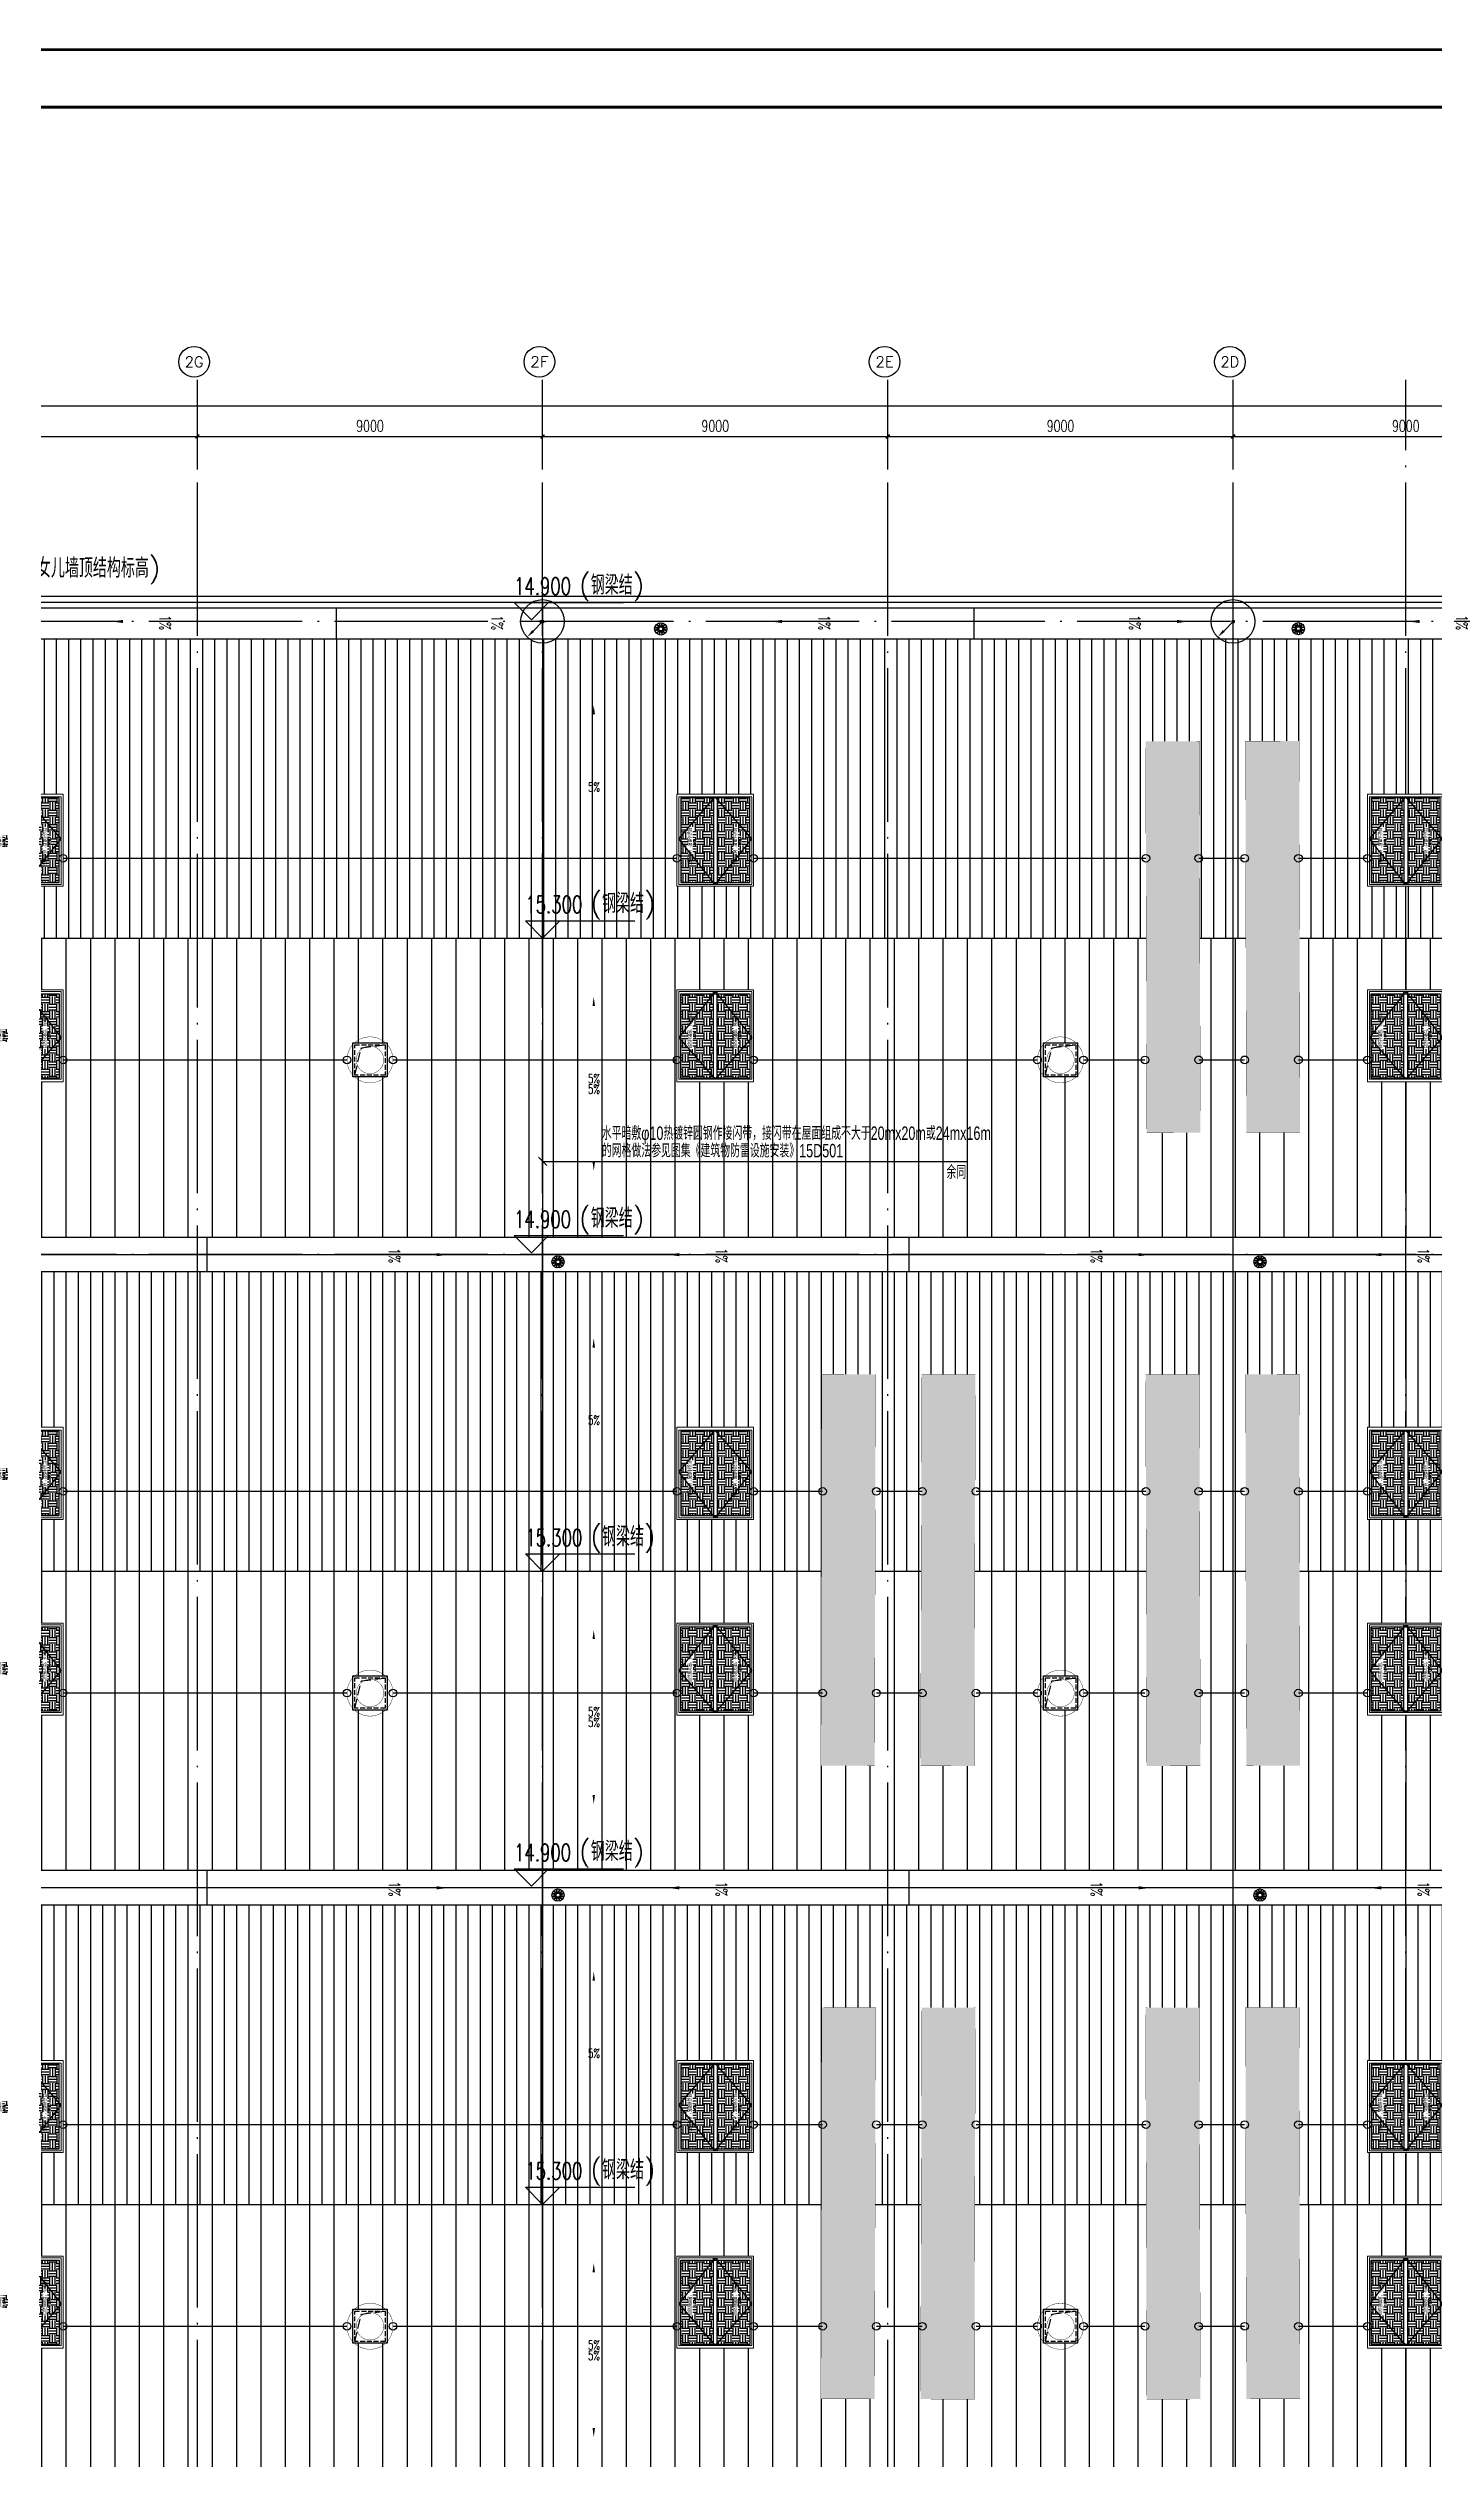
# Model space of a CAD drawing. Extents: x -1396510 to 1250330, y -1892470 to 1623980.
# Drawn here: x -186742 to -150598, y -894254 to -831412 of the extents above; entities that cross this region are included whole.
import ezdxf
from ezdxf.enums import TextEntityAlignment as Align

# ---------------------------------------------------------------- set-up
doc = ezdxf.new("R2010")
doc.units = 0
doc.header["$LTSCALE"] = 1000
doc.header["$MEASUREMENT"] = 0
for name, pattern in [('CENTER2', [1.125, 0.75, -0.125, 0.125, -0.125]), ('DASH', [0.35, 0.25, -0.1]), ('DOTE', [2.42, 2, -0.2, 0.02, -0.2]), ('HIDDEN', [9.525, 6.35, -3.175])]:
    doc.linetypes.add(name, pattern=pattern)
doc.layers.get('Defpoints').update_dxf_attribs({"color": 210})
for name, color, linetype in [('0-cxFrame', 155, 'Continuous'), ('99平面图例外参$0$A-HATCH-2', 251, 'Continuous'), ('A-AXIS-D', 1, 'Continuous'), ('A-AXIS-DOTE', 14, 'DOTE'), ('A-AXIS-SYMB', 3, 'Continuous'), ('A-DRAIN', 142, 'Continuous'), ('A-HATCH-2', 251, 'Continuous'), ('A-LIN-V', 9, 'Continuous'), ('A-SFCE', 30, 'Continuous'), ('A-WINDOW', 140, 'Continuous'), ('AS-COLN', 6, 'Continuous'), ('AS-结构边线层', 200, 'Continuous'), ('DIM-接地', 3, 'Continuous'), ('E-电气标注', 84, 'Continuous'), ('LWIRE', 4, 'Continuous'), ('SPACE', 7, 'Continuous'), ('SPACE_HATCH', 8, 'Continuous'), ('WIRE-接地', 4, 'Continuous'), ('WIRE-照明', 1, 'Continuous'), ('WIRE-避雷', 4, 'Continuous'), ('参考线', 8, 'Continuous'), ('外框', 1, 'HIDDEN'), ('暖通', 7, 'Continuous'), ('虹吸雨水斗', 6, 'Continuous')]:
    doc.layers.add(name, color=color, linetype=linetype)
doc.layers.add('0-cxText', color=131, linetype='Continuous', lineweight=25)
doc.layers.add('成型线', color=3, linetype='Continuous', lineweight=18)
doc.layers.add('A-云线2', color=3, linetype='Continuous', plot=False)
doc.layers.add('A-加建区域', color=47, linetype='Continuous', plot=False)
doc.styles.add('_TCH_AXIS', font='COMPLEX', dxfattribs={"bigfont": 'GBCBIG'})
doc.styles.add('_TCH_DIM', font='SIMPLEX', dxfattribs={"bigfont": 'GBCBIG'})
doc.styles.add('_TCH_DIM_T3', font='SIMPLEX', dxfattribs={"width": 0.705882, "bigfont": 'GBCBIG'})
doc.styles.add('_TCH_SPACE', font='SIMPLEX', dxfattribs={"height": 5, "bigfont": 'GBCBIG'})
doc.styles.add('cx_tuming', font='simhei.ttf')
doc.styles.add('cx_tuqian1', font='')
doc.styles.add('HZTXT5', font='aa.shx', dxfattribs={"width": 0.7, "bigfont": 'hztxt.shx'})
doc.styles.get("Standard").update_dxf_attribs({"font": 'gbenor.shx', "bigfont": 'gbcbig.shx'})
doc.styles.add('黑体', font='simhei.ttf', dxfattribs={"height": 12})
doc.styles.get('cx_tuqian1').set_extended_font_data('SimSun')
doc.dimstyles.new('_TCH_ARCH&&100', dxfattribs={"dimtxt": 297.5, "dimasz": 100, "dimexe": 100, "dimexo": 100, "dimgap": 126.25, "dimtad": 1, "dimdec": 0, "dimzin": 0, "dimdsep": 46, "dimtxsty": '_TCH_DIM_T3', "dimblk": 'ARCHTICK', "dimcen": 0.09, "dimclrt": 7, "dimazin": 2, "dimtfac": 1, "dimtdec": 0, "dimtix": 1, "dimtmove": 2, "dimatfit": 3, "dimfxl": 0, "dimtolj": 1, "dimtzin": 0, "dimarcsym": 0})
pattern_1 = [(90, (-214845.8, -722570), (-317.5, 0), [])]
pattern_2 = [(90, (-214845.8, -722570), (-635, 0), [])]
pattern_3 = [(0, (0, 0), (187.5, 187.5), [187.5, -187.5]), (0, (0, 70.31), (187.5, 187.5), [187.5, -187.5]), (0, (0, 140.62), (187.5, 187.5), [187.5, -187.5]), (90, (23.44, 164.06), (-187.5, 187.5), [187.5, -187.5]), (90, (93.75, 164.06), (-187.5, 187.5), [187.5, -187.5]), (90, (164.06, 164.06), (-187.5, 187.5), [187.5, -187.5])]

# ---------------------------------------------------------------- blocks, each defined once
blk = doc.blocks.new('423213')
at = {"layer": 'A-AXIS-SYMB', "color": 8}
for p, q in [((327494, 689616), (327044, 690066)), ((327044, 690066), (329894, 690066)), ((327494, 689616), (327944, 690066))]:
    blk.add_line(p, q, dxfattribs=at)
at = {"layer": 'A-AXIS-SYMB', "color": 7, "style": '_TCH_DIM', "width": 0.705882}
blk.add_text('14.900', height=446.2, dxfattribs=at).set_placement((327043, 690266))
at = {"layer": 'A-AXIS-SYMB', "color": 7, "style": '_TCH_DIM'}
blk.add_text('(钢梁结)', height=506.4, dxfattribs=at).set_placement((328738, 690266))
blk = doc.blocks.new('w4243')
at = {"layer": 'A-AXIS-SYMB', "color": 8}
for p, q in [((327787, 697820), (327337, 698270)), ((327337, 698270), (330187, 698270)), ((327787, 697820), (328237, 698270))]:
    blk.add_line(p, q, dxfattribs=at)
at = {"layer": 'A-AXIS-SYMB', "color": 7, "style": '_TCH_DIM', "width": 0.705882}
blk.add_text('15.300', height=446.2, dxfattribs=at).set_placement((327337, 698470))
at = {"layer": 'A-AXIS-SYMB', "color": 7, "style": '_TCH_DIM'}
blk.add_text('(钢梁结)', height=506.4, dxfattribs=at).set_placement((329032, 698470))
blk = doc.blocks.new('“奔腾”虹吸雨水斗')
at = {"layer": '虹吸雨水斗', "color": 8, "lineweight": 25}
for p, q in [((946944, 86685), (947028, 86658)), ((947028, 86641), (946944, 86614)), ((947032, 86673), (946946, 86692)), ((946946, 86607), (947032, 86625)), ((946982, 86753), (947040, 86688)), ((947040, 86611), (946982, 86546)), ((947052, 86699), (946987, 86758)), ((946987, 86541), (947052, 86600)), ((947048, 86793), (947066, 86707)), ((947066, 86592), (947048, 86506)), ((947082, 86711), (947055, 86795)), ((947055, 86504), (947082, 86587)), ((947125, 86795), (947098, 86711)), ((947098, 86587), (947125, 86504)), ((947114, 86707), (947132, 86793)), ((947132, 86506), (947114, 86592)), ((947194, 86758), (947128, 86699)), ((947128, 86600), (947194, 86541)), ((947140, 86688), (947199, 86753)), ((947199, 86546), (947140, 86611)), ((947234, 86692), (947148, 86673)), ((947148, 86625), (947234, 86607)), ((947152, 86658), (947236, 86685)), ((947236, 86614), (947152, 86641))]:
    blk.add_line(p, q, dxfattribs=at)
for radius in [150, 47.6]:
    blk.add_circle((947090, 86649), radius, dxfattribs=at)
for centre, start, end in [((947025, 86649), 291.63817, 68.36747), ((947034, 86682), 261.63817, 38.36747), ((947034, 86617), 321.63817, 98.36747), ((947057, 86706), 231.63817, 8.36747), ((947057, 86593), 351.63817, 128.36747), ((947090, 86715), 201.63817, 338.36747), ((947090, 86584), 21.63817, 158.36747), ((947123, 86706), 171.63817, 308.36747), ((947123, 86593), 51.63817, 188.36747), ((947147, 86682), 141.63817, 278.36747), ((947147, 86617), 81.63817, 218.36747), ((947155, 86649), 111.63817, 248.36747)]:
    blk.add_arc(centre, 8.82, start, end, dxfattribs=at)
blk = doc.blocks.new('w4234233')
at = {"layer": 'A-AXIS-SYMB', "color": 8}
for points in [[(355546, 826830, 0, 0, 0), (355546, 825680, 0, 80, 0), (355546, 825980, 0, 0, 0)], [(355546, 818810, 0, 0, 0), (355546, 819960, 0, 80, 0), (355546, 819660, 0, 0, 0)]]:
    blk.add_lwpolyline(points, format="xyseb", dxfattribs=at)
at = {"layer": 'A-AXIS-SYMB', "color": 7, "style": '_TCH_DIM', "width": 0.705882}
for p in [(355376, 826935), (355376, 818407)]:
    blk.add_text('1%%%', height=297.5, dxfattribs=at).set_placement(p)
blk = doc.blocks.new('w42343eeee')
blk.add_wipeout([(367285, 568212), (365883, 568215), (365906, 578415), (367306, 578412)]).dxf.layer = '参考线'
at = {"layer": '99平面图例外参$0$A-HATCH-2'}
h = blk.add_hatch(dxfattribs=at)
h.set_pattern_fill('ANSI33', color=256, scale=75)
h.set_pattern_definition([(45, (1135667.22, 924695.12), (-168.3798, 168.3798), []), (45, (1135835.6, 924695.12), (-168.3798, 168.3798), [119.0625, -59.53125])])
h.paths.add_polyline_path([(366843, 550430), (365843, 550432)])
h.paths.add_polyline_path([(365906, 578415), (367306, 578412), (367283, 568212), (365883, 568215)])
at = {"layer": 'E-电气标注', "color": 1, "const_width": 5}
blk.add_lwpolyline([(365906, 578415), (365883, 568215), (367283, 568212), (367306, 578412)], close=True, dxfattribs=at)
blk = doc.blocks.new('44')
blk.add_wipeout([(277496, 745320), (279896, 745320), (279896, 747320), (277496, 747320)]).dxf.layer = '参考线'
at = {"layer": 'SPACE_HATCH'}
h = blk.add_hatch(dxfattribs=at)
h.set_pattern_fill('土壤', color=8, scale=50, style=0)
h.set_pattern_definition(pattern_3)
h.paths.add_polyline_path([(277596, 746370), (279796, 746370), (279796, 747220), (277596, 747220)])
h.paths.add_polyline_path([(278352, 746904), (279057, 746904), (279057, 747034), (278352, 747034)])
h.paths.add_polyline_path([(278591, 746811), (278817, 746811), (278817, 746895), (278591, 746895)])
h = blk.add_hatch(dxfattribs=at)
h.set_pattern_fill('土壤', color=8, scale=50, style=0)
h.set_pattern_definition(pattern_3)
h.paths.add_polyline_path([(277596, 746270), (279796, 746270), (279796, 745420), (277596, 745420)])
h.paths.add_polyline_path([(278352, 745724), (279057, 745724), (279057, 745854), (278352, 745854)])
h.paths.add_polyline_path([(278591, 745631), (278817, 745631), (278817, 745715), (278591, 745715)])
at = {"color": 2}
for p, q in [((277566, 746370), (279851, 746370)), ((277566, 746270), (279851, 746270))]:
    blk.add_line(p, q, dxfattribs=at)
at = {"layer": 'A-SFCE'}
blk.add_lwpolyline([(277596, 747220), (279796, 747220), (279796, 745420), (277596, 745420)], close=True, dxfattribs=at)
at = {"layer": '外框', "color": 8}
for points in [[(279851, 746320), (278658, 747270), (277566, 746320)], [(279851, 746320), (278658, 745370), (277566, 746320)]]:
    blk.add_lwpolyline(points, dxfattribs=at)
at = {"layer": '成型线'}
blk.add_line((279896, 745320), (279896, 747320), dxfattribs=at)
blk.add_lwpolyline([(279896, 745320), (277496, 745320), (277496, 747320), (279896, 747320)], dxfattribs=at)
blk.add_lwpolyline([(279851, 745370), (279851, 747270), (277566, 747270), (277566, 745370)], close=True, dxfattribs=at)
at = {"layer": 'SPACE', "color": 8, "style": '_TCH_SPACE'}
for p in [(278365, 746930), (278365, 745750)]:
    blk.add_text('自然排烟窗，有效面积', height=96.5, dxfattribs=at).set_placement(p)
at = {"layer": 'SPACE', "color": 8, "style": '_TCH_SPACE', "width": 0.705882}
for s, height, p in [('1.87m', 59.5, (278600, 746828)), ('2', 29.8, (278792, 746863)), ('1.87m', 59.5, (278600, 745648)), ('2', 29.8, (278792, 745683))]:
    blk.add_text(s, height=height, dxfattribs=at).set_placement(p)
blk = doc.blocks.new('eeee')
at = {"layer": 'A-LIN-V'}
blk.add_blockref('44', (16550, 81000), dxfattribs=at)
at = {"layer": 'A-LIN-V', "xscale": -0.9999999999999998}
blk.add_blockref('44', (579042, 81000), dxfattribs=at)
blk = doc.blocks.new('fengji')
blk.add_wipeout([(-445, 445), (445, 445), (445, -445), (-445, -445)]).dxf.layer = '参考线'
at = {"layer": 'A-HATCH-2', "color": 8, "const_width": 10}
for points in [[(0, -600, -1), (0, 600, -1)], [(0, -600, 1), (0, 600, 1)]]:
    blk.add_lwpolyline(points, format="xyb", dxfattribs=at)
at = {"layer": 'A-HATCH-2', "color": 8, "linetype": 'DASH', "const_width": 10}
for points in [[(0, -358, -1), (0, 358, -1)], [(0, -358, 1), (0, 358, 1)]]:
    blk.add_lwpolyline(points, format="xyb", dxfattribs=at)
at = {"layer": 'AS-COLN', "ltscale": 0.5}
blk.add_lwpolyline([(-445, 445), (445, 445), (445, -445), (-445, -445)], close=True, dxfattribs=at)
at = {"layer": 'AS-COLN', "linetype": 'DASH', "ltscale": 0.5}
blk.add_lwpolyline([(-395, 395), (395, 395), (395, -395), (-395, -395)], close=True, dxfattribs=at)
at = {"layer": 'AS-结构边线层', "color": 8, "linetype": 'DASH'}
blk.add_lwpolyline([(395, 395), (225, -315), (-395, -395)], dxfattribs=at)
blk = doc.blocks.new('_ArchTick')
at = {"color": 0, "linetype": 'ByBlock', "const_width": 0.4}
blk.add_lwpolyline([(-0.5, -0.5), (0.5, 0.5)], dxfattribs=at)
blk = doc.blocks.new('*D5890')
at = {"layer": 'A-AXIS-D', "color": 0, "lineweight": -2, "transparency": 16777216}
for p, q in [((93300, 3960), (93300, 4920)), ((93300, 4820), (102300, 4820)), ((102300, 3960), (102300, 4920))]:
    blk.add_line(p, q, dxfattribs=at)
at = {"layer": 'Defpoints', "color": 0, "transparency": 16777216}
for p in [(102300, 4820), (93300, 3860), (102300, 3860)]:
    blk.add_point(p, dxfattribs=at)
at = {"layer": 'A-AXIS-D', "color": 0, "lineweight": -2, "transparency": 16777216, "xscale": 100, "yscale": 100, "zscale": 100, "rotation": 180}
blk.add_blockref('_ArchTick', (93300, 4820), dxfattribs=at)
at = {"layer": 'A-AXIS-D', "color": 0, "lineweight": -2, "transparency": 16777216, "xscale": 100, "yscale": 100, "zscale": 100}
blk.add_blockref('_ArchTick', (102300, 4820), dxfattribs=at)
at = {"layer": 'A-AXIS-D', "color": 7, "transparency": 16777216, "insert": (97800, 5095), "char_height": 297.5, "attachment_point": 5, "style": '_TCH_DIM_T3'}
blk.add_mtext('\\A1;9000', dxfattribs=at)
blk = doc.blocks.new('*D5891')
at = {"layer": 'A-AXIS-D', "color": 0, "lineweight": -2, "transparency": 16777216}
for p, q in [((102300, 3960), (102300, 4920)), ((102300, 4820), (111300, 4820)), ((111300, 3960), (111300, 4920))]:
    blk.add_line(p, q, dxfattribs=at)
at = {"layer": 'Defpoints', "color": 0, "transparency": 16777216}
for p in [(111300, 4820), (102300, 3860), (111300, 3860)]:
    blk.add_point(p, dxfattribs=at)
at = {"layer": 'A-AXIS-D', "color": 0, "lineweight": -2, "transparency": 16777216, "xscale": 100, "yscale": 100, "zscale": 100, "rotation": 180}
blk.add_blockref('_ArchTick', (102300, 4820), dxfattribs=at)
at = {"layer": 'A-AXIS-D', "color": 0, "lineweight": -2, "transparency": 16777216, "xscale": 100, "yscale": 100, "zscale": 100}
blk.add_blockref('_ArchTick', (111300, 4820), dxfattribs=at)
at = {"layer": 'A-AXIS-D', "color": 7, "transparency": 16777216, "insert": (106800, 5095), "char_height": 297.5, "attachment_point": 5, "style": '_TCH_DIM_T3'}
blk.add_mtext('\\A1;9000', dxfattribs=at)
blk = doc.blocks.new('*D5892')
at = {"layer": 'A-AXIS-D', "color": 0, "lineweight": -2, "transparency": 16777216}
for p, q in [((111300, 3960), (111300, 4920)), ((111300, 4820), (120300, 4820)), ((120300, 3960), (120300, 4920))]:
    blk.add_line(p, q, dxfattribs=at)
at = {"layer": 'Defpoints', "color": 0, "transparency": 16777216}
for p in [(120300, 4820), (111300, 3860), (120300, 3860)]:
    blk.add_point(p, dxfattribs=at)
at = {"layer": 'A-AXIS-D', "color": 0, "lineweight": -2, "transparency": 16777216, "xscale": 100, "yscale": 100, "zscale": 100, "rotation": 180}
blk.add_blockref('_ArchTick', (111300, 4820), dxfattribs=at)
at = {"layer": 'A-AXIS-D', "color": 0, "lineweight": -2, "transparency": 16777216, "xscale": 100, "yscale": 100, "zscale": 100}
blk.add_blockref('_ArchTick', (120300, 4820), dxfattribs=at)
at = {"layer": 'A-AXIS-D', "color": 7, "transparency": 16777216, "insert": (115800, 5095), "char_height": 297.5, "attachment_point": 5, "style": '_TCH_DIM_T3'}
blk.add_mtext('\\A1;9000', dxfattribs=at)
blk = doc.blocks.new('*D5893')
at = {"layer": 'A-AXIS-D', "color": 0, "lineweight": -2, "transparency": 16777216}
for p, q in [((120300, 3960), (120300, 4920)), ((120300, 4820), (129300, 4820)), ((129300, 3960), (129300, 4920))]:
    blk.add_line(p, q, dxfattribs=at)
at = {"layer": 'Defpoints', "color": 0, "transparency": 16777216}
for p in [(129300, 4820), (120300, 3860), (129300, 3860)]:
    blk.add_point(p, dxfattribs=at)
at = {"layer": 'A-AXIS-D', "color": 0, "lineweight": -2, "transparency": 16777216, "xscale": 100, "yscale": 100, "zscale": 100, "rotation": 180}
blk.add_blockref('_ArchTick', (120300, 4820), dxfattribs=at)
at = {"layer": 'A-AXIS-D', "color": 0, "lineweight": -2, "transparency": 16777216, "xscale": 100, "yscale": 100, "zscale": 100}
blk.add_blockref('_ArchTick', (129300, 4820), dxfattribs=at)
at = {"layer": 'A-AXIS-D', "color": 7, "transparency": 16777216, "insert": (124800, 5095), "char_height": 297.5, "attachment_point": 5, "style": '_TCH_DIM_T3'}
blk.add_mtext('\\A1;9000', dxfattribs=at)
blk = doc.blocks.new('*D5894')
at = {"layer": 'A-AXIS-D', "color": 0, "lineweight": -2, "transparency": 16777216}
for p, q in [((129300, 3960), (129300, 4920)), ((129300, 4820), (138300, 4820)), ((138300, 3960), (138300, 4920))]:
    blk.add_line(p, q, dxfattribs=at)
at = {"layer": 'Defpoints', "color": 0, "transparency": 16777216}
for p in [(138300, 4820), (129300, 3860), (138300, 3860)]:
    blk.add_point(p, dxfattribs=at)
at = {"layer": 'A-AXIS-D', "color": 0, "lineweight": -2, "transparency": 16777216, "xscale": 100, "yscale": 100, "zscale": 100, "rotation": 180}
blk.add_blockref('_ArchTick', (129300, 4820), dxfattribs=at)
at = {"layer": 'A-AXIS-D', "color": 0, "lineweight": -2, "transparency": 16777216, "xscale": 100, "yscale": 100, "zscale": 100}
blk.add_blockref('_ArchTick', (138300, 4820), dxfattribs=at)
at = {"layer": 'A-AXIS-D', "color": 7, "transparency": 16777216, "insert": (133800, 5095), "char_height": 297.5, "attachment_point": 5, "style": '_TCH_DIM_T3'}
blk.add_mtext('\\A1;9000', dxfattribs=at)
blk = doc.blocks.new('*D5898')
at = {"layer": 'A-AXIS-D', "color": 0, "lineweight": -2, "transparency": 16777216}
for p, q in [((-900, 4060), (-900, 5720)), ((157100, 4060), (157100, 5720)), ((-900, 5620), (157100, 5620))]:
    blk.add_line(p, q, dxfattribs=at)
at = {"layer": 'Defpoints', "color": 0, "transparency": 16777216}
for p in [(157100, 5620), (-900, 3960), (157100, 3960)]:
    blk.add_point(p, dxfattribs=at)
at = {"layer": 'A-AXIS-D', "color": 0, "lineweight": -2, "transparency": 16777216, "xscale": 100, "yscale": 100, "zscale": 100, "rotation": 180}
blk.add_blockref('_ArchTick', (-900, 5620), dxfattribs=at)
at = {"layer": 'A-AXIS-D', "color": 0, "lineweight": -2, "transparency": 16777216, "xscale": 100, "yscale": 100, "zscale": 100}
blk.add_blockref('_ArchTick', (157100, 5620), dxfattribs=at)
at = {"layer": 'A-AXIS-D', "color": 7, "transparency": 16777216, "insert": (78100, 5895), "char_height": 297.5, "attachment_point": 5, "style": '_TCH_DIM_T3'}
blk.add_mtext('\\A1;158000', dxfattribs=at)
blk = doc.blocks.new('$TelecSys$00000080')
for p, q in [((-0.7, -0.7), (0, 0)), ((0.1, 0.1), (0.1, 0.1)), ((-0.1, -0.1), (-0.1, -0.1))]:
    blk.add_line(p, q)
at = {"const_width": 0.142}
blk.add_lwpolyline([(0.07, 0, 1), (-0.07, 0, 1)], format="xyb", close=True, dxfattribs=at)
blk.add_solid([(-0.63, -0.77), (-0.77, -0.63), (-1.15, -1.15)])
at = {"width": 0.8, "flags": 9}
blk.add_attdef('A', (0, 0), '', height=0.00002, rotation=180, dxfattribs=at)
blk = doc.blocks.new('TK22.A0+1 L(Dragon)')
at = {"layer": '0-cxFrame', "color": 7, "const_width": 0.5}
blk.add_lwpolyline([(0, 0), (-1485, 0), (-1485, 841), (0, 841)], close=True, dxfattribs=at)
at = {"layer": '0-cxFrame', "const_width": 0.5}
blk.add_lwpolyline([(-80, 10), (-1465, 10), (-1465, 831), (-80, 831)], close=True, dxfattribs=at)
at = {"style": '黑体', "flags": 4}
blk.add_attdef('图幅', text='', height=3.3, dxfattribs=at).set_placement((-40, 3), align=Align.RIGHT)
at = {"layer": '0-cxText', "flags": 4}
for tag, height, style, p in [('建设单位', 3.5, 'cx_tuming', (-45, 240)), ('项目名称', 3.5, 'cx_tuming', (-45, 210)), ('子项名称', 3.5, 'cx_tuming', (-45, 180)), ('工程编号', 3.3, 'cx_tuqian1', (-35, 165)), ('图名1', 3.5, 'cx_tuming', (-45, 87)), ('图名2', 3.5, 'cx_tuming', (-45, 79)), ('图名3', 3.5, 'cx_tuming', (-45, 71)), ('出图日期', 3.3, 'cx_tuqian1', (-39, 60)), ('专业', 3.3, 'cx_tuqian1', (-55, 52)), ('版次', 3.3, 'cx_tuqian1', (-20, 44)), ('图号', 3.3, 'cx_tuqian1', (-55, 44))]:
    blk.add_attdef(tag, text='', height=height, dxfattribs=dict(at, style=style)).set_placement(p, align=Align.MIDDLE)
at = {"layer": 'Defpoints', "color": 6, "flags": 4}
for tag, height, style, p in [('tufu', 3.3, '黑体', (-12, 12)), ('dwfname', 4, 'cx_tuqian1', (-80, 3))]:
    blk.add_attdef(tag, text='', height=height, dxfattribs=dict(at, style=style)).set_placement(p, align=Align.RIGHT)
blk = doc.blocks.new('$TelecSys$00000010')
blk.add_circle((0, 0, 0), 1)
blk = doc.blocks.new('世赫2#厂房屋顶0821')
at = {"layer": 'A-HATCH-2'}
h = blk.add_hatch(dxfattribs=at)
h.set_pattern_fill('ANSI31', color=256, scale=200, angle=45)
h.set_pattern_definition([(90, (-209065.9, -602329.54), (-317.5, 2e-14), [])])
h.paths.add_polyline_path([(19034.2, -8250), (151569.9, -8250), (156800, -8250), (156800, -450), (21269.6, -450), (18739.4, -8250), (22714.2, -8250)])
h = blk.add_hatch(dxfattribs=at)
h.set_pattern_fill('ANSI31', color=256, scale=400, angle=45)
h.set_pattern_definition(pattern_2)
h.paths.add_polyline_path([(19034.2, -8250), (151569.9, -8250), (156800, -8250), (156800, -16050), (16209.2, -16050), (18739.4, -8250), (22714.2, -8250)])
h = blk.add_hatch(dxfattribs=at)
h.set_pattern_fill('ANSI31', color=256, scale=200, angle=45)
h.set_pattern_definition(pattern_1)
h.paths.add_polyline_path([(19034.2, -24750), (151569.9, -24750), (156800, -24750), (156800, -16950), (15917.2, -16950), (13387, -24750), (22714.2, -24750)])
h = blk.add_hatch(dxfattribs=at)
h.set_pattern_fill('ANSI31', color=256, scale=400, angle=45)
h.set_pattern_definition(pattern_2)
h.paths.add_polyline_path([(19034.2, -24750), (151569.9, -24750), (156800, -24750), (156800, -32550), (10856.8, -32550), (13387, -24750), (22714.2, -24750)])
h = blk.add_hatch(dxfattribs=at)
h.set_pattern_fill('ANSI31', color=256, scale=200, angle=45)
h.set_pattern_definition(pattern_1)
h.paths.add_polyline_path([(19034.2, -41250), (151569.9, -41250), (156800, -41250), (156800, -33450), (10564.9, -33450), (8034.7, -41250), (22714.2, -41250)])
h = blk.add_hatch(dxfattribs=at)
h.set_pattern_fill('ANSI31', color=256, scale=400, angle=45)
h.set_pattern_definition(pattern_2)
h.paths.add_polyline_path([(19034.2, -41250), (151569.9, -41250), (156800, -41250), (156800, -49050), (5504.5, -49050), (8034.7, -41250), (22714.2, -41250)])
at = {"layer": 'A-AXIS-D'}
for centre in [(102215.1, 6766.1), (111215.1, 6766.1), (120215.1, 6766.1), (129215.1, 6766.1)]:
    blk.add_circle(centre, 400, dxfattribs=at)
at = {"layer": 'A-AXIS-DOTE', "color": 8, "ltscale": 2}
for p, q in [((102300, -87498.9), (102300, 6300)), ((111300, -87498.9), (111300, 6300)), ((120300, -87498.9), (120300, 6300)), ((129300, -87498.9), (129300, 6300)), ((133800, -87498.9), (133800, 6300)), ((163114.2, 0), (-11095.8, 0)), ((163114.2, -16500), (-11095.8, -16500)), ((163114.2, -33000), (-11095.8, -33000))]:
    blk.add_line(p, q, dxfattribs=at)
at = {"layer": 'A-AXIS-SYMB', "color": 8}
for points in [[(112632.6, -4110, 0, 0, 0), (112632.6, -2180, 0, 64, 0), (112632.6, -2420, 0, 0, 0)], [(112632.6, -11710, 0, 0, 0), (112632.6, -9780, 0, 64, 0), (112632.6, -10020, 0, 0, 0)], [(112632.6, -12390, 0, 0, 0), (112632.6, -14320, 0, 64, 0), (112632.6, -14080, 0, 0, 0)], [(112632.6, -20610, 0, 0, 0), (112632.6, -18680, 0, 64, 0), (112632.6, -18920, 0, 0, 0)], [(112632.6, -20610, 0, 0, 0), (112632.6, -18680, 0, 64, 0), (112632.6, -18920, 0, 0, 0)], [(112632.6, -28210, 0, 0, 0), (112632.6, -26280, 0, 64, 0), (112632.6, -26520, 0, 0, 0)], [(112632.6, -28890, 0, 0, 0), (112632.6, -30820, 0, 64, 0), (112632.6, -30580, 0, 0, 0)], [(112632.6, -37110, 0, 0, 0), (112632.6, -35180, 0, 64, 0), (112632.6, -35420, 0, 0, 0)], [(112632.6, -37110, 0, 0, 0), (112632.6, -35180, 0, 64, 0), (112632.6, -35420, 0, 0, 0)], [(112632.6, -44710, 0, 0, 0), (112632.6, -42780, 0, 64, 0), (112632.6, -43020, 0, 0, 0)], [(112632.6, -45390, 0, 0, 0), (112632.6, -47320, 0, 64, 0), (112632.6, -47080, 0, 0, 0)]]:
    blk.add_lwpolyline(points, format="xyseb", dxfattribs=at)
at = {"layer": 'A-DRAIN'}
for p, q in [((105930.1, -455.1), (105930.1, 344.9)), ((122551.1, -450), (122551.1, 350)), ((102550, -16050), (102550, -16950)), ((120850, -16050), (120850, -16950)), ((102550, -32550), (102550, -33450)), ((120850, -32550), (120850, -33450))]:
    blk.add_line(p, q, dxfattribs=at)
at = {"layer": 'A-LIN-V'}
for points in [[(156800, -16050), (16209.2, -16050), (21269.6, -450), (156800, -450)], [(156800, -16950), (15917.2, -16950), (10856.8, -32550)], [(156800, -32550), (10856.8, -32550)], [(156800, -33450), (10564.9, -33450)]]:
    blk.add_lwpolyline(points, dxfattribs=at)
at = {"layer": 'A-SFCE'}
for points in [[(-300, -68000), (-900, -68000), (-900, -83150), (157100, -83150), (157100, -83150), (157100, 650), (20575.1, 650), (-900, -65552.5), (-900, -66500)], [(-600, -68300), (-600, -82850), (156800, -82850), (156800, 350), (20793.2, 350), (-600, -65600), (-600, -66200)], [(18003.5, -8250), (156800, -8250)], [(12649.1, -24750), (156800, -24750)], [(7295.5, -41250), (156800, -41250)]]:
    blk.add_lwpolyline(points, dxfattribs=at)
at = {"layer": 'A-WINDOW', "color": 8}
for name, p in [('423213', (-216487.4, -689570)), ('w4243', (-216487.4, -706070)), ('423213', (-216487.4, -706070)), ('w4243', (-216487.4, -722570)), ('w4243', (-216487.4, -722570)), ('423213', (-216487.4, -722570)), ('w4243', (-216487.4, -739070)), ('w4243', (-216487.4, -739070))]:
    blk.add_blockref(name, p, dxfattribs=at)
at = {"layer": 'A-加建区域', "color": 8, "rotation": 270}
for p in [(-725620, 355545.8), (-708441, 355545.8), (-691820, 355545.8), (-711120, 339045.8), (-692820, 339045.8), (-711120, 322545.8), (-692820, 322545.8)]:
    blk.add_blockref('w4234233', p, dxfattribs=at)
at = {"layer": '虹吸雨水斗', "xscale": 1.061320754715, "yscale": 1.061320754715, "zscale": 1.061320754715}
for p in [(-890787.3, -92156.3), (-874166.3, -92151.1), (-893466.3, -108651.1), (-875166.3, -108651.1), (-893466.3, -125151.1), (-875166.3, -125151.1)]:
    blk.add_blockref('“奔腾”虹吸雨水斗', p, dxfattribs=at)
at = {"layer": 'A-AXIS-D', "color": 7, "style": '_TCH_AXIS'}
for s, height, p, p2 in [('2G', 270.86, (101970, 6630.7), (102460.2, 6630.7)), ('2F', 282.17, (110973.2, 6625), (111457, 6625)), ('2E', 282.17, (119973.2, 6625), (120457, 6625)), ('2D', 276.42, (128971.6, 6627.9), (129458.6, 6627.9))]:
    blk.add_text(s, height=height, dxfattribs=at).set_placement(p, p2, align=Align.FIT)
at = {"layer": 'A-AXIS-SYMB', "color": 7, "style": '_TCH_DIM'}
blk.add_text('(压型钢板女儿墙顶结构标高)', height=506.383, dxfattribs=at).set_placement((96355.8, 1140))
at = {"layer": 'A-AXIS-SYMB', "color": 7, "style": '_TCH_DIM', "width": 0.705882}
for p in [(112480.6, -4432), (112480.6, -12032), (112480.6, -12306), (112480.6, -20932), (112480.6, -20932), (112480.6, -28532), (112480.6, -28806), (112480.6, -37432), (112480.6, -37432), (112480.6, -45032), (112480.6, -45306)]:
    blk.add_text('5%', height=238, dxfattribs=at).set_placement(p)
at = {"layer": 'A-AXIS-D'}
for base, p1, p2, picture, middle in [((157100, 5620), (-900, 3960), (157100, 3960), '*D5898', (78100, 5895)), ((102300, 4820), (93300, 3860), (102300, 3860), '*D5890', (97800, 5095)), ((111300, 4820), (102300, 3860), (111300, 3860), '*D5891', (106800, 5095)), ((120300, 4820), (111300, 3860), (120300, 3860), '*D5892', (115800, 5095)), ((129300, 4820), (120300, 3860), (129300, 3860), '*D5893', (124800, 5095)), ((138300, 4820), (129300, 3860), (138300, 3860), '*D5894', (133800, 5095))]:
    dim = blk.add_linear_dim(base=base, p1=p1, p2=p2, angle=0, dimstyle='_TCH_ARCH&&100', dxfattribs=at)
    dim.commit()
    dim.dimension.update_dxf_attribs({"geometry": picture, "text_midpoint": middle, "dimtype": 161})
at = {"layer": 'A-SFCE'}
for p in [(-247327.1, -614531), (-244727.1, -614536.9)]:
    blk.add_blockref('w42343eeee', p, dxfattribs=at)
at = {"layer": 'A-SFCE', "xscale": -1}
for p in [(494327.1, -614536.9), (496927.1, -614531)]:
    blk.add_blockref('w42343eeee', p, dxfattribs=at)
at = {"layer": 'A-WINDOW', "rotation": 90}
for p in [(925120.1, -306045.8), (943120.1, -306045.8), (961120.1, -306045.8), (925120.1, -322545.8), (943120.1, -322545.8), (961120.1, -322545.8), (925120.1, -339045.8), (943120.1, -339045.8), (961120.1, -339045.8)]:
    blk.add_blockref('eeee', p, dxfattribs=at)
at = {"layer": '暖通', "rotation": 180}
for p in [(106800, -11425), (124800, -11425), (106800, -27925), (124800, -27925), (106800, -44425), (124800, -44425)]:
    blk.add_blockref('fengji', p, dxfattribs=at)
at = {"layer": 'A-SFCE'}
for p in [(-247327.1, -598031), (-244727.1, -598036.9)]:
    blk.add_blockref('w42343eeee', p, dxfattribs=at)
at = {"layer": 'A-SFCE', "xscale": -1}
for p in [(494327.1, -598036.9), (496927.1, -598031)]:
    blk.add_blockref('w42343eeee', p, dxfattribs=at)
for p in [(494327.1, -581536.9), (496927.1, -581531)]:
    blk.add_blockref('w42343eeee', p, dxfattribs=at)

msp = doc.modelspace()

# ---------------------------------------------------------------- block references
at = {"layer": 'A-云线2'}
msp.add_blockref('世赫2#厂房屋顶0821', (-285154.2, -846350), dxfattribs=at)

# ---------------------------------------------------------------- next in the draw order: linework, layer by layer
at = {"layer": 'DIM-接地'}
for p, q in [((-173960.3, -860313.9), (-173748.1, -860526.1)), ((-173854.2, -860420), (-173030, -860420)), ((-173030, -860420), (-162790, -860420))]:
    msp.add_line(p, q, dxfattribs=at)
at = {"layer": 'WIRE-接地', "linetype": 'CENTER2', "const_width": 35}
for points in [[(-173854.2, -845850), (-173854.2, -929350)], [(-155854.2, -845850), (-155854.2, -929350)], [(-269984.6, -862850), (-128204.2, -862850)], [(-275336.9, -879350), (-128204.2, -879350)]]:
    msp.add_lwpolyline(points, dxfattribs=at)
at = {"layer": 'WIRE-接地', "linetype": 'CENTER2', "const_width": 35, "elevation": 0}
for points in [[(-186354.1, -852519.8), (-170354.1, -852520.2)], [(-168354.1, -852520.1), (-158127.3, -852519.8)], [(-156750.8, -852519.5), (-155552.4, -852519.4)], [(-154150.8, -852519.5), (-152354.1, -852520.1)], [(-178954.4, -857775), (-186354.5, -857775.1)], [(-177753.8, -857775.1), (-170354.1, -857775.2)], [(-168354.1, -857775.5), (-160954.4, -857775)], [(-159754, -857775), (-158152.5, -857775.1)], [(-156750.8, -857774.5), (-155552.4, -857774.4)], [(-154150.8, -857774.5), (-152354.1, -857775.1)], [(-186354.1, -869019.8), (-170354.1, -869020.2)], [(-168354.1, -869020.1), (-166555.7, -869019.4)], [(-165155.9, -869020.1), (-163957.6, -869020.1)], [(-162555.9, -869020.1), (-158127.3, -869019.8)], [(-156750.8, -869019.5), (-155552.4, -869019.4)], [(-154150.8, -869019.5), (-152354.1, -869020.1)], [(-178954.4, -874275), (-186354.5, -874275.1)], [(-177753.8, -874275.1), (-170354.1, -874275.2)], [(-168354.1, -874275.1), (-166555.7, -874274.4)], [(-165155.9, -874275.1), (-163957.6, -874275.1)], [(-162555.9, -874275.1), (-160954.4, -874275)], [(-159754, -874275), (-158152.5, -874275.1)], [(-156750.8, -874274.5), (-155552.4, -874274.4)], [(-154150.8, -874274.5), (-152354.1, -874275.1)], [(-186354.1, -885519.8), (-170354.1, -885520.2)], [(-168354.1, -885520.1), (-166555.7, -885519.4)], [(-165155.9, -885520.1), (-163957.6, -885520.1)], [(-162555.9, -885520.1), (-158127.3, -885519.8)], [(-156750.8, -885519.5), (-155552.4, -885519.4)], [(-154150.8, -885519.5), (-152354.1, -885520.1)], [(-178954.4, -890775), (-186354.5, -890775.1)], [(-177753.8, -890775.1), (-170354.1, -890775.2)], [(-168354.1, -890775.1), (-166555.7, -890774.4)], [(-165155.9, -890775.1), (-163957.6, -890775.1)], [(-162555.9, -890775.1), (-160954.4, -890775)], [(-159754, -890775), (-158152.5, -890775.1)], [(-156750.8, -890774.5), (-155552.4, -890774.4)], [(-154150.8, -890774.5), (-152354.1, -890775.1)]]:
    msp.add_lwpolyline(points, dxfattribs=at)
at = {"layer": 'WIRE-照明', "color": 6, "linetype": 'Continuous'}
for centre in [(-173858.2, -846350), (-155858.2, -846350)]:
    msp.add_circle(centre, 569.2, dxfattribs=at)
at = {"layer": 'WIRE-避雷', "linetype": 'Continuous', "const_width": 35}
msp.add_lwpolyline([(-128204.2, -929350), (-285904.2, -929350), (-285904.2, -914500), (-285604.2, -914500), (-285604.2, -912700), (-285904.2, -912700), (-285904.2, -911926.3), (-264470.1, -845850), (-128204.2, -845850), (-128204.2, -929350)], dxfattribs=at)

# ---------------------------------------------------------------- next in the draw order: block references
at = {"layer": '0-cxFrame', "xscale": 150, "yscale": 150, "zscale": 150}
msp.add_blockref('TK22.A0+1 L(Dragon)', (-96485, -957600), dxfattribs=at)
at = {"layer": 'LWIRE'}
for name, p, xscale, yscale, zscale in [('$TelecSys$00000080', (-173854.2, -846354), 350, 350, 350), ('$TelecSys$00000080', (-155854.2, -846354), 350, 350, 350), ('$TelecSys$00000010', (-186354.3, -852520.1, 0), 100, 100, 100), ('$TelecSys$00000010', (-170354.3, -852520.1, 0), 100, 100, 100), ('$TelecSys$00000010', (-168354.3, -852520.1, 0), 100, 100, 100), ('$TelecSys$00000010', (-158127.3, -852519.8, 0), 100, 100, 100), ('$TelecSys$00000010', (-156751, -852519.5), 100, 100, 100), ('$TelecSys$00000010', (-155552.7, -852519.4), 100, 100, 100), ('$TelecSys$00000010', (-154151, -852519.5), 100, 100, 100), ('$TelecSys$00000010', (-152354.3, -852520.1, 0), 100, 100, 100), ('$TelecSys$00000010', (-186354.3, -857775.1, 0), 100, 100, 100), ('$TelecSys$00000010', (-178954.2, -857774.9), 100, 100, 100), ('$TelecSys$00000010', (-177754, -857775.1, 0), 100, 100, 100), ('$TelecSys$00000010', (-170354.3, -857775.1, 0), 100, 100, 100), ('$TelecSys$00000010', (-168354.3, -857775.1, 0), 100, 100, 100), ('$TelecSys$00000010', (-160954.6, -857774.9), 100, 100, 100), ('$TelecSys$00000010', (-159754.2, -857775), 100, 100, 100), ('$TelecSys$00000010', (-158152.5, -857775.1, 0), 100, 100, 100), ('$TelecSys$00000010', (-156751, -857774.5), 100, 100, 100), ('$TelecSys$00000010', (-155552.7, -857774.4), 100, 100, 100), ('$TelecSys$00000010', (-154151, -857774.5), 100, 100, 100), ('$TelecSys$00000010', (-152354.3, -857775.1, 0), 100, 100, 100), ('$TelecSys$00000010', (-186354.3, -869020.1, 0), 100, 100, 100), ('$TelecSys$00000010', (-170354.3, -869020.1, 0), 100, 100, 100), ('$TelecSys$00000010', (-168354.3, -869020.1, 0), 100, 100, 100), ('$TelecSys$00000010', (-166555.9, -869019.5, 0), 100, 100, 100), ('$TelecSys$00000010', (-165155.9, -869020.1, 0), 100, 100, 100), ('$TelecSys$00000010', (-163957.6, -869020.1, 0), 100, 100, 100), ('$TelecSys$00000010', (-162555.9, -869020.1, 0), 100, 100, 100), ('$TelecSys$00000010', (-158127.3, -869019.8, 0), 100, 100, 100), ('$TelecSys$00000010', (-156751, -869019.5), 100, 100, 100), ('$TelecSys$00000010', (-155552.7, -869019.4), 100, 100, 100), ('$TelecSys$00000010', (-154151, -869019.5), 100, 100, 100), ('$TelecSys$00000010', (-152354.3, -869020.1, 0), 100, 100, 100), ('$TelecSys$00000010', (-186354.3, -874275.1, 0), 100, 100, 100), ('$TelecSys$00000010', (-178954.2, -874274.9), 100, 100, 100), ('$TelecSys$00000010', (-177754, -874275.1, 0), 100, 100, 100), ('$TelecSys$00000010', (-170354.3, -874275.1, 0), 100, 100, 100), ('$TelecSys$00000010', (-168354.3, -874275.1, 0), 100, 100, 100), ('$TelecSys$00000010', (-166555.9, -874274.5, 0), 100, 100, 100), ('$TelecSys$00000010', (-165155.9, -874275.1, 0), 100, 100, 100), ('$TelecSys$00000010', (-163957.6, -874275.1, 0), 100, 100, 100), ('$TelecSys$00000010', (-162555.9, -874275.1, 0), 100, 100, 100), ('$TelecSys$00000010', (-160954.6, -874274.9), 100, 100, 100), ('$TelecSys$00000010', (-159754.2, -874275), 100, 100, 100), ('$TelecSys$00000010', (-158152.5, -874275.1, 0), 100, 100, 100), ('$TelecSys$00000010', (-156751, -874274.5), 100, 100, 100), ('$TelecSys$00000010', (-155552.7, -874274.4), 100, 100, 100), ('$TelecSys$00000010', (-154151, -874274.5), 100, 100, 100), ('$TelecSys$00000010', (-152354.3, -874275.1, 0), 100, 100, 100), ('$TelecSys$00000010', (-186354.3, -885520.1, 0), 100, 100, 100), ('$TelecSys$00000010', (-170354.3, -885520.1, 0), 100, 100, 100), ('$TelecSys$00000010', (-168354.3, -885520.1, 0), 100, 100, 100), ('$TelecSys$00000010', (-166555.9, -885519.5, 0), 100, 100, 100), ('$TelecSys$00000010', (-165155.9, -885520.1, 0), 100, 100, 100), ('$TelecSys$00000010', (-163957.6, -885520.1, 0), 100, 100, 100), ('$TelecSys$00000010', (-162555.9, -885520.1, 0), 100, 100, 100), ('$TelecSys$00000010', (-158127.3, -885519.8, 0), 100, 100, 100), ('$TelecSys$00000010', (-156751, -885519.5), 100, 100, 100), ('$TelecSys$00000010', (-155552.7, -885519.4), 100, 100, 100), ('$TelecSys$00000010', (-154151, -885519.5), 100, 100, 100), ('$TelecSys$00000010', (-152354.3, -885520.1, 0), 100, 100, 100), ('$TelecSys$00000010', (-186354.3, -890775.1, 0), 100, 100, 100), ('$TelecSys$00000010', (-178954.2, -890774.9), 100, 100, 100), ('$TelecSys$00000010', (-177754, -890775.1, 0), 100, 100, 100), ('$TelecSys$00000010', (-170354.3, -890775.1, 0), 100, 100, 100), ('$TelecSys$00000010', (-168354.3, -890775.1, 0), 100, 100, 100), ('$TelecSys$00000010', (-166555.9, -890774.5, 0), 100, 100, 100), ('$TelecSys$00000010', (-165155.9, -890775.1, 0), 100, 100, 100), ('$TelecSys$00000010', (-163957.6, -890775.1, 0), 100, 100, 100), ('$TelecSys$00000010', (-162555.9, -890775.1, 0), 100, 100, 100), ('$TelecSys$00000010', (-160954.6, -890774.9), 100, 100, 100), ('$TelecSys$00000010', (-159754.2, -890775), 100, 100, 100), ('$TelecSys$00000010', (-158152.5, -890775.1, 0), 100, 100, 100), ('$TelecSys$00000010', (-156751, -890774.5), 100, 100, 100), ('$TelecSys$00000010', (-155552.7, -890774.4), 100, 100, 100), ('$TelecSys$00000010', (-154151, -890774.5), 100, 100, 100), ('$TelecSys$00000010', (-152354.3, -890775.1, 0), 100, 100, 100)]:
    msp.add_blockref(name, p, dxfattribs=dict(at, xscale=xscale, yscale=yscale, zscale=zscale))

# ---------------------------------------------------------------- next in the draw order: texts
at = {"layer": 'DIM-接地', "color": 7, "style": 'HZTXT5', "width": 0.7}
for s, p in [('水平暗敷φ10热镀锌圆钢作接闪带，接闪带在屋面组成不大于20mx20m或24mx16m', (-172311.7, -859860)), ('的网格做法参见图集《建筑物防雷设施安装》15D501', (-172311.7, -860315)), ('余同', (-163327.1, -860875))]:
    msp.add_text(s, height=350, dxfattribs=at).set_placement(p)

doc.saveas('drawing.dxf')
